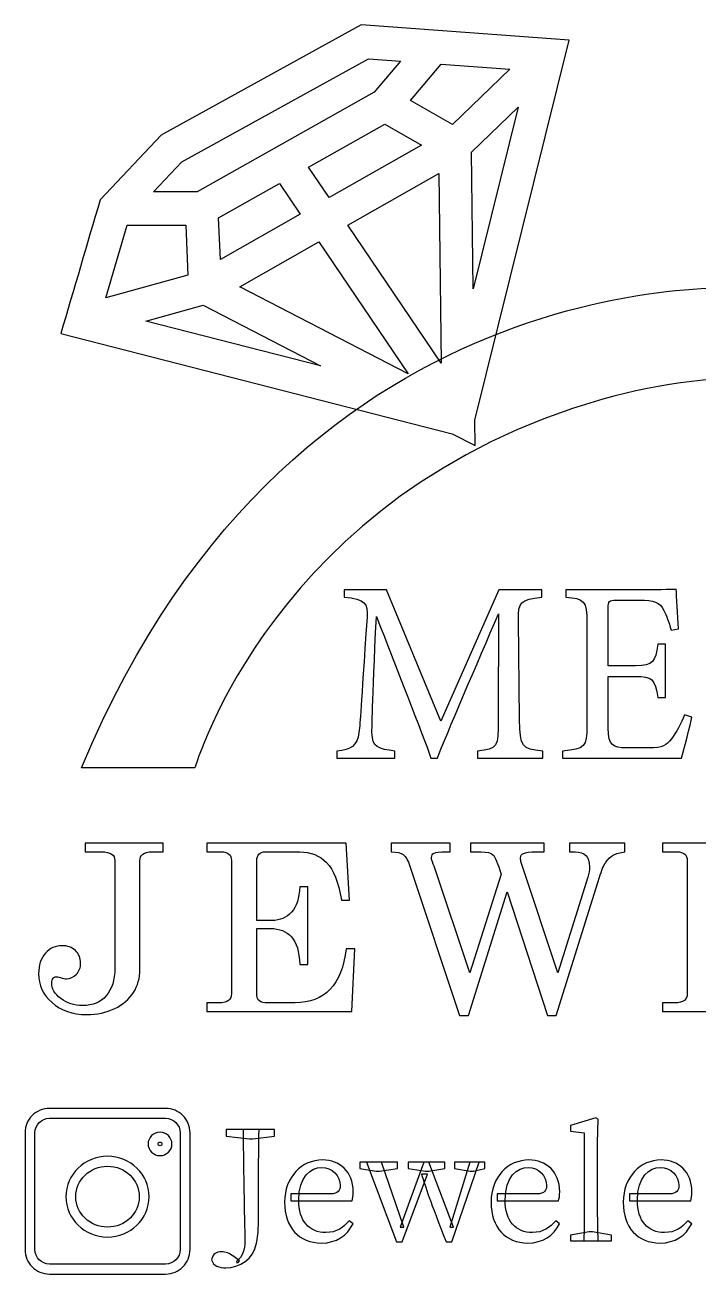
# Model space of a CAD drawing. Header units: millimetres. Extents: x -21.8 to 22, y -19.6 to 19.8.
# Drawn here: x -21.83 to -0.59, y -19.63 to 19.77 of the extents above; entities that cross this region are included whole.
import ezdxf

# ---------------------------------------------------------------- set-up
doc = ezdxf.new("R2010")
doc.units = ezdxf.units.MM
doc.header["$MEASUREMENT"] = 0
doc.layers.add('Layer 1', color=7, linetype='Continuous')

msp = doc.modelspace()

# ---------------------------------------------------------------- linework, layer by layer
at = {"layer": 'Layer 1', "color": 250}
for points, knots in [([(-17.4615, 16.3336), (-17.4615, 16.3336), (-11.2323, 19.7702), (-11.2323, 19.7702), (-11.2323, 19.7702), (-4.6802, 19.2939), (-4.6802, 19.2939), (-4.6802, 19.2939), (-7.651, 7.3), (-7.651, 7.3), (-7.651, 7.3), (-7.6412, 6.5007), (-7.6412, 6.5007), (-7.6412, 6.5007), (-8.365, 6.8746), (-8.365, 6.8746), (-8.365, 6.8746), (-20.7009, 10.0404), (-20.7009, 10.0404), (-20.288, 11.4442), (-19.8762, 12.8483), (-19.4619, 14.2517), (-19.4619, 14.2517), (-17.533, 16.2941), (-17.533, 16.2941), (-17.533, 16.2941), (-17.4615, 16.3336), (-17.4615, 16.3336)], [0, 0, 0, 0, 0.1111111, 0.1111111, 0.1111111, 0.2222222, 0.2222222, 0.2222222, 0.3333333, 0.3333333, 0.3333333, 0.4444444, 0.4444444, 0.4444444, 0.5555556, 0.5555556, 0.5555556, 0.6666667, 0.6666667, 0.6666667, 0.7777778, 0.7777778, 0.7777778, 0.8888889, 0.8888889, 0.8888889, 1, 1, 1, 1]), ([(-10.9992, 18.7035), (-10.9992, 18.7035), (-16.8861, 15.4557), (-16.8861, 15.4557), (-16.8861, 15.4557), (-17.7812, 14.508), (-17.7812, 14.508), (-17.7812, 14.508), (-16.4003, 14.508), (-16.4003, 14.508), (-16.4003, 14.508), (-10.8203, 17.6528), (-10.8203, 17.6528), (-10.8203, 17.6528), (-9.9969, 18.6307), (-9.9969, 18.6307), (-9.9969, 18.6307), (-10.9992, 18.7035), (-10.9992, 18.7035)], [0, 0, 0, 0, 0.1666667, 0.1666667, 0.1666667, 0.3333333, 0.3333333, 0.3333333, 0.5, 0.5, 0.5, 0.6666667, 0.6666667, 0.6666667, 0.8333333, 0.8333333, 0.8333333, 1, 1, 1, 1]), ([(-6.544, 18.3796), (-6.544, 18.3796), (-8.7116, 18.5372), (-8.7116, 18.5372), (-8.7116, 18.5372), (-9.6819, 17.3847), (-9.6819, 17.3847), (-9.6819, 17.3847), (-8.3596, 16.629), (-8.3596, 16.629), (-8.3596, 16.629), (-6.544, 18.3796), (-6.544, 18.3796)], [0, 0, 0, 0, 0.25, 0.25, 0.25, 0.5, 0.5, 0.5, 0.75, 0.75, 0.75, 1, 1, 1, 1]), ([(-7.7017, 11.4465), (-7.7017, 11.4465), (-6.2815, 17.1801), (-6.2815, 17.1801), (-6.2815, 17.1801), (-7.7543, 15.76), (-7.7543, 15.76), (-7.7543, 15.76), (-7.7017, 11.4465), (-7.7017, 11.4465)], [0, 0, 0, 0, 0.3333333, 0.3333333, 0.3333333, 0.6666667, 0.6666667, 0.6666667, 1, 1, 1, 1]), ([(-10.4873, 16.6385), (-10.4873, 16.6385), (-12.8918, 15.2833), (-12.8918, 15.2833), (-12.8918, 15.2833), (-12.243, 14.3229), (-12.243, 14.3229), (-12.243, 14.3229), (-9.3351, 15.98), (-9.3351, 15.98), (-9.3351, 15.98), (-10.4873, 16.6385), (-10.4873, 16.6385)], [0, 0, 0, 0, 0.25, 0.25, 0.25, 0.5, 0.5, 0.5, 0.75, 0.75, 0.75, 1, 1, 1, 1]), ([(-8.7907, 15.087), (-8.7907, 15.087), (-11.6561, 13.4541), (-11.6561, 13.4541), (-11.6561, 13.4541), (-8.7176, 9.1044), (-8.7176, 9.1044), (-8.7176, 9.1044), (-8.7907, 15.087), (-8.7907, 15.087)], [0, 0, 0, 0, 0.3333333, 0.3333333, 0.3333333, 0.6666667, 0.6666667, 0.6666667, 1, 1, 1, 1]), ([(-13.8071, 14.7675), (-13.8071, 14.7675), (-15.7284, 13.6847), (-15.7284, 13.6847), (-15.7284, 13.6847), (-15.673, 12.3681), (-15.673, 12.3681), (-15.673, 12.3681), (-13.1555, 13.8029), (-13.1555, 13.8029), (-13.1555, 13.8029), (-13.8071, 14.7675), (-13.8071, 14.7675)], [0, 0, 0, 0, 0.25, 0.25, 0.25, 0.5, 0.5, 0.5, 0.75, 0.75, 0.75, 1, 1, 1, 1]), ([(-18.605, 13.4594), (-18.605, 13.4594), (-19.2795, 11.1666), (-19.2795, 11.1666), (-19.2795, 11.1666), (-16.6988, 11.8823), (-16.6988, 11.8823), (-16.6988, 11.8823), (-16.765, 13.4594), (-16.765, 13.4594), (-16.765, 13.4594), (-18.605, 13.4594), (-18.605, 13.4594)], [0, 0, 0, 0, 0.25, 0.25, 0.25, 0.5, 0.5, 0.5, 0.75, 0.75, 0.75, 1, 1, 1, 1]), ([(-16.4743, -3.6674), (-16.4743, -3.6674), (-13.9826, 5.0138), (-3.6205, 7.963), (0.0795, 9.0164), (4.0221, 8.8626), (7.5509, 7.3298), (11.1048, 5.7864), (15.3124, 2.6608), (17.6718, -3.6674), (17.6718, -3.6674), (20.8239, -3.6674), (20.8239, -3.6674), (20.8239, -3.6674), (16.3062, 10.9369), (1.3343, 11.4622), (1.3343, 11.4622), (-13.2171, 12.8282), (-20.0465, -3.6674), (-20.0465, -3.6674), (-16.4743, -3.6674), (-16.4743, -3.6674)], [0, 0, 0, 0, 0.1428571, 0.1428571, 0.1428571, 0.2857143, 0.2857143, 0.2857143, 0.4285714, 0.4285714, 0.4285714, 0.5714286, 0.5714286, 0.5714286, 0.7142857, 0.7142857, 0.7142857, 0.8571429, 0.8571429, 0.8571429, 1, 1, 1, 1]), ([(-12.5686, 12.9341), (-12.5686, 12.9341), (-15.0634, 11.5123), (-15.0634, 11.5123), (-15.0634, 11.5123), (-9.7558, 8.7705), (-9.7558, 8.7705), (-9.7558, 8.7705), (-12.5686, 12.9341), (-12.5686, 12.9341)], [0, 0, 0, 0, 0.3333333, 0.3333333, 0.3333333, 0.6666667, 0.6666667, 0.6666667, 1, 1, 1, 1]), ([(-18.0214, 10.4307), (-18.0214, 10.4307), (-12.5112, 9.0165), (-12.5112, 9.0165), (-12.5112, 9.0165), (-16.2172, 10.931), (-16.2172, 10.931), (-16.2172, 10.931), (-18.0214, 10.4307), (-18.0214, 10.4307)], [0, 0, 0, 0, 0.3333333, 0.3333333, 0.3333333, 0.6666667, 0.6666667, 0.6666667, 1, 1, 1, 1]), ([(-7.5663, -3.3611), (-7.5663, -3.3611), (-7.5663, -3.1322), (-7.5663, -3.1322), (-6.9334, -3.0669), (-6.9098, -3.0175), (-6.9179, -2.143), (-6.9179, -2.143), (-6.9098, 1.1929), (-6.9098, 1.1929), (-7.543, -0.3032), (-8.5622, -2.6414), (-8.8324, -3.3611), (-8.8324, -3.3611), (-9.0332, -3.3611), (-9.0332, -3.3611), (-9.2956, -2.6175), (-10.1681, -0.3688), (-10.7547, 1.1111), (-10.8863, -1.7507), (-10.8937, -2.3963), (-10.8937, -2.5518), (-10.8863, -3.0097), (-10.6933, -3.075), (-10.1681, -3.1322), (-10.1681, -3.1322), (-10.1681, -3.3611), (-10.1681, -3.3611), (-10.1681, -3.3611), (-11.9979, -3.3611), (-11.9979, -3.3611), (-11.9979, -3.3611), (-11.9979, -3.1322), (-11.9979, -3.1322), (-11.5499, -3.0831), (-11.365, -2.985), (-11.3029, -2.5437), (-11.2567, -2.1835), (-11.249, -1.8893), (-11.0482, 1.0948), (-11.0175, 1.5199), (-11.0948, 1.6589), (-11.7739, 1.7245), (-11.7739, 1.7245), (-11.7739, 1.9535), (-11.7739, 1.9535), (-11.7739, 1.9535), (-10.4305, 1.9535), (-10.4305, 1.9535), (-10.4305, 1.9535), (-8.7245, -2.192), (-8.7245, -2.192), (-8.7245, -2.192), (-6.8946, 1.9535), (-6.8946, 1.9535), (-6.8946, 1.9535), (-5.5435, 1.9535), (-5.5435, 1.9535), (-5.5435, 1.9535), (-5.5435, 1.7245), (-5.5435, 1.7245), (-6.2074, 1.6427), (-6.2924, 1.5693), (-6.2769, 0.9968), (-6.2769, 0.9968), (-6.2459, -2.143), (-6.2459, -2.143), (-6.2152, -3.0175), (-6.1919, -3.0584), (-5.5125, -3.1322), (-5.5125, -3.1322), (-5.5125, -3.3611), (-5.5125, -3.3611), (-5.5125, -3.3611), (-7.5663, -3.3611), (-7.5663, -3.3611)], [0, 0, 0, 0, 0.04, 0.04, 0.04, 0.08, 0.08, 0.08, 0.12, 0.12, 0.12, 0.16, 0.16, 0.16, 0.2, 0.2, 0.2, 0.24, 0.24, 0.24, 0.28, 0.28, 0.28, 0.32, 0.32, 0.32, 0.36, 0.36, 0.36, 0.4, 0.4, 0.4, 0.44, 0.44, 0.44, 0.48, 0.48, 0.48, 0.52, 0.52, 0.52, 0.56, 0.56, 0.56, 0.6, 0.6, 0.6, 0.64, 0.64, 0.64, 0.68, 0.68, 0.68, 0.72, 0.72, 0.72, 0.76, 0.76, 0.76, 0.8, 0.8, 0.8, 0.84, 0.84, 0.84, 0.88, 0.88, 0.88, 0.92, 0.92, 0.92, 0.96, 0.96, 0.96, 1, 1, 1, 1]), ([(-0.8086, -2.0613), (-0.8552, -2.274), (-1.0636, -3.1157), (-1.1405, -3.3612), (-1.1405, -3.3612), (-4.893, -3.3612), (-4.893, -3.3612), (-4.893, -3.3612), (-4.893, -3.1319), (-4.893, -3.1319), (-4.1748, -3.0751), (-4.1208, -3.0014), (-4.1208, -2.3308), (-4.1208, -2.3308), (-4.1208, 0.8985), (-4.1208, 0.8985), (-4.1208, 1.6263), (-4.2058, 1.6672), (-4.7847, 1.7244), (-4.7847, 1.7244), (-4.7847, 1.9533), (-4.7847, 1.9533), (-4.7847, 1.9533), (-2.4225, 1.9533), (-2.4225, 1.9533), (-1.6969, 1.9533), (-1.3956, 1.9615), (-1.3028, 1.9699), (-1.2951, 1.7653), (-1.2644, 1.1522), (-1.2333, 0.7186), (-1.2333, 0.7186), (-1.4648, 0.6781), (-1.4648, 0.6781), (-1.5342, 0.956), (-1.6115, 1.1275), (-1.6969, 1.2993), (-1.8204, 1.5692), (-1.9978, 1.6263), (-2.461, 1.6263), (-2.461, 1.6263), (-3.1944, 1.6263), (-3.1944, 1.6263), (-3.4336, 1.6263), (-3.4491, 1.602), (-3.4491, 1.3646), (-3.4491, 1.3646), (-3.4491, -0.442), (-3.4491, -0.442), (-3.4491, -0.442), (-2.5922, -0.442), (-2.5922, -0.442), (-2.013, -0.442), (-1.9745, -0.3196), (-1.8817, 0.2364), (-1.8817, 0.2364), (-1.6426, 0.2364), (-1.6426, 0.2364), (-1.6426, 0.2364), (-1.6426, -1.4478), (-1.6426, -1.4478), (-1.6426, -1.4478), (-1.8817, -1.4478), (-1.8817, -1.4478), (-1.9823, -0.859), (-2.044, -0.7775), (-2.6, -0.7775), (-2.6, -0.7775), (-3.4491, -0.7775), (-3.4491, -0.7775), (-3.4491, -0.7775), (-3.4491, -2.4049), (-3.4491, -2.4049), (-3.4491, -2.9771), (-3.2791, -3.0254), (-2.8931, -3.0342), (-2.8931, -3.0342), (-2.1756, -3.0342), (-2.1756, -3.0342), (-1.7043, -3.0342), (-1.627, -2.9608), (-1.4573, -2.7474), (-1.3106, -2.576), (-1.1487, -2.2412), (-1.0404, -1.9956), (-1.0404, -1.9956), (-0.8086, -2.0613), (-0.8086, -2.0613)], [0, 0, 0, 0, 0.0344828, 0.0344828, 0.0344828, 0.0689655, 0.0689655, 0.0689655, 0.1034483, 0.1034483, 0.1034483, 0.137931, 0.137931, 0.137931, 0.1724138, 0.1724138, 0.1724138, 0.2068966, 0.2068966, 0.2068966, 0.2413793, 0.2413793, 0.2413793, 0.2758621, 0.2758621, 0.2758621, 0.3103448, 0.3103448, 0.3103448, 0.3448276, 0.3448276, 0.3448276, 0.3793103, 0.3793103, 0.3793103, 0.4137931, 0.4137931, 0.4137931, 0.4482759, 0.4482759, 0.4482759, 0.4827586, 0.4827586, 0.4827586, 0.5172414, 0.5172414, 0.5172414, 0.5517241, 0.5517241, 0.5517241, 0.5862069, 0.5862069, 0.5862069, 0.6206897, 0.6206897, 0.6206897, 0.6551724, 0.6551724, 0.6551724, 0.6896552, 0.6896552, 0.6896552, 0.7241379, 0.7241379, 0.7241379, 0.7586207, 0.7586207, 0.7586207, 0.7931034, 0.7931034, 0.7931034, 0.8275862, 0.8275862, 0.8275862, 0.862069, 0.862069, 0.862069, 0.8965517, 0.8965517, 0.8965517, 0.9310345, 0.9310345, 0.9310345, 0.9655172, 0.9655172, 0.9655172, 1, 1, 1, 1]), ([(-19.9296, -6.0441), (-19.9296, -6.0441), (-17.4753, -6.0441), (-17.4753, -6.0441), (-17.4753, -6.0441), (-17.4753, -6.3129), (-17.4753, -6.3129), (-17.4753, -6.3129), (-17.8245, -6.3129), (-17.8245, -6.3129), (-17.9621, -6.3129), (-18.0605, -6.3366), (-18.1191, -6.3846), (-18.178, -6.4325), (-18.2073, -6.5017), (-18.2073, -6.5923), (-18.2073, -6.5923), (-18.2073, -10.0295), (-18.2073, -10.0295), (-18.2073, -10.2947), (-18.2747, -10.5343), (-18.4098, -10.7477), (-18.5449, -10.9615), (-18.7428, -11.1312), (-19.0028, -11.2568), (-19.2632, -11.3824), (-19.557, -11.4452), (-19.8844, -11.4452), (-20.33, -11.4452), (-20.694, -11.3199), (-20.9766, -11.0705), (-21.2592, -10.8211), (-21.4003, -10.5156), (-21.4003, -10.1543), (-21.4003, -9.8876), (-21.329, -9.6735), (-21.1865, -9.5133), (-21.044, -9.3535), (-20.869, -9.2731), (-20.6612, -9.2731), (-20.4912, -9.2731), (-20.3511, -9.3253), (-20.2411, -9.4294), (-20.131, -9.5334), (-20.076, -9.665), (-20.076, -9.8252), (-20.076, -9.9635), (-20.1208, -10.0799), (-20.2107, -10.1744), (-20.301, -10.269), (-20.4048, -10.3159), (-20.5226, -10.3159), (-20.5677, -10.3159), (-20.6302, -10.3039), (-20.7103, -10.2803), (-20.7776, -10.2612), (-20.8228, -10.2517), (-20.845, -10.2517), (-20.8877, -10.2517), (-20.9216, -10.2686), (-20.9466, -10.3014), (-20.9741, -10.3353), (-20.9879, -10.3858), (-20.9879, -10.4524), (-20.9879, -10.6313), (-20.8934, -10.7946), (-20.7043, -10.9417), (-20.5155, -11.0888), (-20.2834, -11.1619), (-20.0086, -11.1619), (-19.6957, -11.1619), (-19.4494, -11.0585), (-19.2692, -10.8518), (-19.0892, -10.6451), (-18.9989, -10.3568), (-18.9989, -9.9864), (-18.9989, -9.9864), (-18.9989, -6.5923), (-18.9989, -6.5923), (-18.9989, -6.4992), (-19.0321, -6.4294), (-19.0984, -6.3828), (-19.1647, -6.3362), (-19.278, -6.3129), (-19.4381, -6.3129), (-19.4381, -6.3129), (-19.9296, -6.3129), (-19.9296, -6.3129), (-19.9296, -6.3129), (-19.9296, -6.0441), (-19.9296, -6.0441)], [0, 0, 0, 0, 0.0333333, 0.0333333, 0.0333333, 0.0666667, 0.0666667, 0.0666667, 0.1, 0.1, 0.1, 0.1333333, 0.1333333, 0.1333333, 0.1666667, 0.1666667, 0.1666667, 0.2, 0.2, 0.2, 0.2333333, 0.2333333, 0.2333333, 0.2666667, 0.2666667, 0.2666667, 0.3, 0.3, 0.3, 0.3333333, 0.3333333, 0.3333333, 0.3666667, 0.3666667, 0.3666667, 0.4, 0.4, 0.4, 0.4333333, 0.4333333, 0.4333333, 0.4666667, 0.4666667, 0.4666667, 0.5, 0.5, 0.5, 0.5333333, 0.5333333, 0.5333333, 0.5666667, 0.5666667, 0.5666667, 0.6, 0.6, 0.6, 0.6333333, 0.6333333, 0.6333333, 0.6666667, 0.6666667, 0.6666667, 0.7, 0.7, 0.7, 0.7333333, 0.7333333, 0.7333333, 0.7666667, 0.7666667, 0.7666667, 0.8, 0.8, 0.8, 0.8333333, 0.8333333, 0.8333333, 0.8666667, 0.8666667, 0.8666667, 0.9, 0.9, 0.9, 0.9333333, 0.9333333, 0.9333333, 0.9666667, 0.9666667, 0.9666667, 1, 1, 1, 1]), ([(-16.1021, -6.0441), (-16.1021, -6.0441), (-11.7043, -6.0441), (-11.7043, -6.0441), (-11.7043, -6.0441), (-11.5992, -7.8324), (-11.5992, -7.8324), (-11.5992, -7.8324), (-11.8507, -7.8324), (-11.8507, -7.8324), (-11.9506, -7.2683), (-12.1086, -6.8742), (-12.3245, -6.6495), (-12.5408, -6.4255), (-12.8223, -6.3129), (-13.1694, -6.3129), (-13.1694, -6.3129), (-14.2563, -6.3129), (-14.2563, -6.3129), (-14.3438, -6.3129), (-14.4101, -6.3355), (-14.4549, -6.381), (-14.5001, -6.4262), (-14.5223, -6.4957), (-14.5223, -6.5885), (-14.5223, -6.5885), (-14.5223, -8.4776), (-14.5223, -8.4776), (-14.5223, -8.4776), (-14.0471, -8.4776), (-14.0471, -8.4776), (-13.7928, -8.4776), (-13.5864, -8.3901), (-13.428, -8.2158), (-13.2693, -8.0412), (-13.1842, -7.7734), (-13.1715, -7.4133), (-13.1715, -7.4133), (-12.9126, -7.4133), (-12.9126, -7.4133), (-12.9126, -7.4133), (-12.9126, -9.8682), (-12.9126, -9.8682), (-12.9126, -9.8682), (-13.1715, -9.8682), (-13.1715, -9.8682), (-13.1842, -9.4618), (-13.2707, -9.1708), (-13.4319, -8.9955), (-13.5924, -8.8198), (-13.8115, -8.7319), (-14.0884, -8.7319), (-14.0884, -8.7319), (-14.5223, -8.7319), (-14.5223, -8.7319), (-14.5223, -8.7319), (-14.5223, -10.8394), (-14.5223, -10.8394), (-14.5223, -10.916), (-14.4955, -10.9745), (-14.4419, -11.0151), (-14.3883, -11.0553), (-14.299, -11.0761), (-14.1738, -11.0761), (-14.1738, -11.0761), (-13.3158, -11.0761), (-13.3158, -11.0761), (-12.3838, -11.0761), (-11.8469, -10.5068), (-11.7043, -9.3701), (-11.7043, -9.3701), (-11.4341, -9.3701), (-11.4341, -9.3701), (-11.4341, -9.3701), (-11.5279, -11.3446), (-11.5279, -11.3446), (-11.5279, -11.3446), (-16.1021, -11.3446), (-16.1021, -11.3446), (-16.1021, -11.3446), (-16.1021, -11.0761), (-16.1021, -11.0761), (-16.1021, -11.0761), (-15.7232, -11.0761), (-15.7232, -11.0761), (-15.5757, -11.0761), (-15.4717, -11.0515), (-15.4117, -11.0028), (-15.3517, -10.9537), (-15.3217, -10.8825), (-15.3217, -10.789), (-15.3217, -10.789), (-15.3217, -6.5885), (-15.3217, -6.5885), (-15.3217, -6.4957), (-15.3478, -6.4262), (-15.4004, -6.381), (-15.453, -6.3355), (-15.5355, -6.3129), (-15.648, -6.3129), (-15.648, -6.3129), (-16.1021, -6.3129), (-16.1021, -6.3129), (-16.1021, -6.3129), (-16.1021, -6.0441), (-16.1021, -6.0441)], [0, 0, 0, 0, 0.0285714, 0.0285714, 0.0285714, 0.0571429, 0.0571429, 0.0571429, 0.0857143, 0.0857143, 0.0857143, 0.1142857, 0.1142857, 0.1142857, 0.1428571, 0.1428571, 0.1428571, 0.1714286, 0.1714286, 0.1714286, 0.2, 0.2, 0.2, 0.2285714, 0.2285714, 0.2285714, 0.2571429, 0.2571429, 0.2571429, 0.2857143, 0.2857143, 0.2857143, 0.3142857, 0.3142857, 0.3142857, 0.3428571, 0.3428571, 0.3428571, 0.3714286, 0.3714286, 0.3714286, 0.4, 0.4, 0.4, 0.4285714, 0.4285714, 0.4285714, 0.4571429, 0.4571429, 0.4571429, 0.4857143, 0.4857143, 0.4857143, 0.5142857, 0.5142857, 0.5142857, 0.5428571, 0.5428571, 0.5428571, 0.5714286, 0.5714286, 0.5714286, 0.6, 0.6, 0.6, 0.6285714, 0.6285714, 0.6285714, 0.6571429, 0.6571429, 0.6571429, 0.6857143, 0.6857143, 0.6857143, 0.7142857, 0.7142857, 0.7142857, 0.7428571, 0.7428571, 0.7428571, 0.7714286, 0.7714286, 0.7714286, 0.8, 0.8, 0.8, 0.8285714, 0.8285714, 0.8285714, 0.8571429, 0.8571429, 0.8571429, 0.8857143, 0.8857143, 0.8857143, 0.9142857, 0.9142857, 0.9142857, 0.9428571, 0.9428571, 0.9428571, 0.9714286, 0.9714286, 0.9714286, 1, 1, 1, 1]), ([(-10.286, -6.0441), (-10.286, -6.0441), (-8.4325, -6.0441), (-8.4325, -6.0441), (-8.4325, -6.0441), (-8.4325, -6.3129), (-8.4325, -6.3129), (-8.4325, -6.3129), (-8.5634, -6.3129), (-8.5634, -6.3129), (-8.7574, -6.3129), (-8.8816, -6.3274), (-8.9356, -6.356), (-8.9892, -6.3846), (-9.016, -6.4301), (-9.016, -6.4925), (-9.016, -6.5352), (-8.997, -6.6029), (-8.9596, -6.6964), (-8.9596, -6.6964), (-8.937, -6.7645), (-8.937, -6.7645), (-8.937, -6.7645), (-7.8078, -10.1296), (-7.8078, -10.1296), (-7.8078, -10.1296), (-6.8161, -7.0213), (-6.8161, -7.0213), (-6.9318, -6.6685), (-7.0204, -6.4618), (-7.0814, -6.4022), (-7.1424, -6.3429), (-7.2641, -6.3129), (-7.4465, -6.3129), (-7.4465, -6.3129), (-7.7834, -6.3129), (-7.7834, -6.3129), (-7.7834, -6.3129), (-7.7834, -6.0441), (-7.7834, -6.0441), (-7.7834, -6.0441), (-5.4681, -6.0441), (-5.4681, -6.0441), (-5.4681, -6.0441), (-5.4681, -6.3129), (-5.4681, -6.3129), (-5.4681, -6.3129), (-5.708, -6.3129), (-5.708, -6.3129), (-5.9179, -6.3129), (-6.0541, -6.3292), (-6.1165, -6.3609), (-6.179, -6.3934), (-6.2104, -6.4421), (-6.2104, -6.5066), (-6.2104, -6.5567), (-6.2026, -6.6029), (-6.1878, -6.646), (-6.1878, -6.646), (-5.0385, -10.1296), (-5.0385, -10.1296), (-5.0385, -10.1296), (-4.092, -7.1155), (-4.092, -7.1155), (-4.0546, -6.9984), (-4.0359, -6.8866), (-4.0359, -6.7786), (-4.0359, -6.6188), (-4.074, -6.5013), (-4.1498, -6.4258), (-4.2264, -6.3503), (-4.3403, -6.3129), (-4.4927, -6.3129), (-4.4927, -6.3129), (-4.6649, -6.3129), (-4.6649, -6.3129), (-4.6649, -6.3129), (-4.6649, -6.0441), (-4.6649, -6.0441), (-4.6649, -6.0441), (-2.9239, -6.0441), (-2.9239, -6.0441), (-2.9239, -6.0441), (-2.9239, -6.3129), (-2.9239, -6.3129), (-3.0767, -6.332), (-3.198, -6.3669), (-3.2883, -6.4188), (-3.3783, -6.4696), (-3.4566, -6.5433), (-3.5229, -6.6389), (-3.5892, -6.7349), (-3.6563, -6.8933), (-3.7237, -7.1155), (-3.7237, -7.1155), (-5.091, -11.4702), (-5.091, -11.4702), (-5.091, -11.4702), (-5.3581, -11.4702), (-5.3581, -11.4702), (-5.3581, -11.4702), (-6.6348, -7.5745), (-6.6348, -7.5745), (-6.6348, -7.5745), (-7.8526, -11.4702), (-7.8526, -11.4702), (-7.8526, -11.4702), (-8.1337, -11.4702), (-8.1337, -11.4702), (-8.1337, -11.4702), (-9.6965, -6.7645), (-9.6965, -6.7645), (-9.759, -6.5807), (-9.8299, -6.459), (-9.9086, -6.4008), (-9.9876, -6.3422), (-10.1135, -6.3129), (-10.286, -6.3129), (-10.286, -6.3129), (-10.286, -6.0441), (-10.286, -6.0441)], [0, 0, 0, 0, 0.025, 0.025, 0.025, 0.05, 0.05, 0.05, 0.075, 0.075, 0.075, 0.1, 0.1, 0.1, 0.125, 0.125, 0.125, 0.15, 0.15, 0.15, 0.175, 0.175, 0.175, 0.2, 0.2, 0.2, 0.225, 0.225, 0.225, 0.25, 0.25, 0.25, 0.275, 0.275, 0.275, 0.3, 0.3, 0.3, 0.325, 0.325, 0.325, 0.35, 0.35, 0.35, 0.375, 0.375, 0.375, 0.4, 0.4, 0.4, 0.425, 0.425, 0.425, 0.45, 0.45, 0.45, 0.475, 0.475, 0.475, 0.5, 0.5, 0.5, 0.525, 0.525, 0.525, 0.55, 0.55, 0.55, 0.575, 0.575, 0.575, 0.6, 0.6, 0.6, 0.625, 0.625, 0.625, 0.65, 0.65, 0.65, 0.675, 0.675, 0.675, 0.7, 0.7, 0.7, 0.725, 0.725, 0.725, 0.75, 0.75, 0.75, 0.775, 0.775, 0.775, 0.8, 0.8, 0.8, 0.825, 0.825, 0.825, 0.85, 0.85, 0.85, 0.875, 0.875, 0.875, 0.9, 0.9, 0.9, 0.925, 0.925, 0.925, 0.95, 0.95, 0.95, 0.975, 0.975, 0.975, 1, 1, 1, 1]), ([(-1.7382, -6.0441), (-1.7382, -6.0441), (2.6592, -6.0441), (2.6592, -6.0441), (2.6592, -6.0441), (2.765, -7.8324), (2.765, -7.8324), (2.765, -7.8324), (2.5131, -7.8324), (2.5131, -7.8324), (2.4136, -7.2683), (2.2556, -6.8742), (2.0393, -6.6495), (1.8234, -6.4255), (1.5416, -6.3129), (1.1937, -6.3129), (1.1937, -6.3129), (0.1075, -6.3129), (0.1075, -6.3129), (0.02, -6.3129), (-0.0463, -6.3355), (-0.0911, -6.381), (-0.1359, -6.4262), (-0.1585, -6.4957), (-0.1585, -6.5885), (-0.1585, -6.5885), (-0.1585, -8.4776), (-0.1585, -8.4776), (-0.1585, -8.4776), (0.3167, -8.4776), (0.3167, -8.4776), (0.5711, -8.4776), (0.7778, -8.3901), (0.9362, -8.2158), (1.0946, -8.0412), (1.1796, -7.7734), (1.1919, -7.4133), (1.1919, -7.4133), (1.4516, -7.4133), (1.4516, -7.4133), (1.4516, -7.4133), (1.4516, -9.8682), (1.4516, -9.8682), (1.4516, -9.8682), (1.1919, -9.8682), (1.1919, -9.8682), (1.1796, -9.4618), (1.0935, -9.1708), (0.932, -8.9955), (0.7714, -8.8198), (0.5527, -8.7319), (0.2754, -8.7319), (0.2754, -8.7319), (-0.1585, -8.7319), (-0.1585, -8.7319), (-0.1585, -8.7319), (-0.1585, -10.8394), (-0.1585, -10.8394), (-0.1585, -10.916), (-0.1317, -10.9745), (-0.0781, -11.0151), (-0.0241, -11.0553), (0.0652, -11.0761), (0.1901, -11.0761), (0.1901, -11.0761), (1.0487, -11.0761), (1.0487, -11.0761), (1.9804, -11.0761), (2.5177, -10.5068), (2.6592, -9.3701), (2.6592, -9.3701), (2.9301, -9.3701), (2.9301, -9.3701), (2.9301, -9.3701), (2.8359, -11.3446), (2.8359, -11.3446), (2.8359, -11.3446), (-1.7382, -11.3446), (-1.7382, -11.3446), (-1.7382, -11.3446), (-1.7382, -11.0761), (-1.7382, -11.0761), (-1.7382, -11.0761), (-1.3593, -11.0761), (-1.3593, -11.0761), (-1.2119, -11.0761), (-1.1078, -11.0515), (-1.0478, -11.0028), (-0.9879, -10.9537), (-0.9579, -10.8825), (-0.9579, -10.789), (-0.9579, -10.789), (-0.9579, -6.5885), (-0.9579, -6.5885), (-0.9579, -6.4957), (-0.984, -6.4262), (-1.0365, -6.381), (-1.0891, -6.3355), (-1.1717, -6.3129), (-1.2842, -6.3129), (-1.2842, -6.3129), (-1.7382, -6.3129), (-1.7382, -6.3129), (-1.7382, -6.3129), (-1.7382, -6.0441), (-1.7382, -6.0441)], [0, 0, 0, 0, 0.0285714, 0.0285714, 0.0285714, 0.0571429, 0.0571429, 0.0571429, 0.0857143, 0.0857143, 0.0857143, 0.1142857, 0.1142857, 0.1142857, 0.1428571, 0.1428571, 0.1428571, 0.1714286, 0.1714286, 0.1714286, 0.2, 0.2, 0.2, 0.2285714, 0.2285714, 0.2285714, 0.2571429, 0.2571429, 0.2571429, 0.2857143, 0.2857143, 0.2857143, 0.3142857, 0.3142857, 0.3142857, 0.3428571, 0.3428571, 0.3428571, 0.3714286, 0.3714286, 0.3714286, 0.4, 0.4, 0.4, 0.4285714, 0.4285714, 0.4285714, 0.4571429, 0.4571429, 0.4571429, 0.4857143, 0.4857143, 0.4857143, 0.5142857, 0.5142857, 0.5142857, 0.5428571, 0.5428571, 0.5428571, 0.5714286, 0.5714286, 0.5714286, 0.6, 0.6, 0.6, 0.6285714, 0.6285714, 0.6285714, 0.6571429, 0.6571429, 0.6571429, 0.6857143, 0.6857143, 0.6857143, 0.7142857, 0.7142857, 0.7142857, 0.7428571, 0.7428571, 0.7428571, 0.7714286, 0.7714286, 0.7714286, 0.8, 0.8, 0.8, 0.8285714, 0.8285714, 0.8285714, 0.8571429, 0.8571429, 0.8571429, 0.8857143, 0.8857143, 0.8857143, 0.9142857, 0.9142857, 0.9142857, 0.9428571, 0.9428571, 0.9428571, 0.9714286, 0.9714286, 0.9714286, 1, 1, 1, 1]), ([(-17.4015, -19.6303), (-17.4015, -19.6303), (-21.0559, -19.6303), (-21.0559, -19.6303), (-21.2698, -19.6303), (-21.4635, -19.5435), (-21.6035, -19.4035), (-21.7435, -19.2628), (-21.8301, -19.0692), (-21.8301, -18.8557), (-21.8301, -18.8557), (-21.8301, -15.1794), (-21.8301, -15.1794), (-21.8301, -14.9656), (-21.7433, -14.7717), (-21.6033, -14.6317), (-21.4628, -14.4918), (-21.2692, -14.4049), (-21.0559, -14.4049), (-21.0559, -14.4049), (-17.4015, -14.4049), (-17.4015, -14.4049), (-17.1881, -14.4049), (-16.9943, -14.4919), (-16.8541, -14.6323), (-16.7141, -14.7724), (-16.6274, -14.9661), (-16.6274, -15.1794), (-16.6274, -15.1794), (-16.6274, -18.8557), (-16.6274, -18.8557), (-16.6274, -19.0692), (-16.714, -19.2628), (-16.854, -19.4029), (-16.9942, -19.5433), (-17.1879, -19.6303), (-17.4015, -19.6303)], [0, 0, 0, 0, 0.0833333, 0.0833333, 0.0833333, 0.1666667, 0.1666667, 0.1666667, 0.25, 0.25, 0.25, 0.3333333, 0.3333333, 0.3333333, 0.4166667, 0.4166667, 0.4166667, 0.5, 0.5, 0.5, 0.5833333, 0.5833333, 0.5833333, 0.6666667, 0.6666667, 0.6666667, 0.75, 0.75, 0.75, 0.8333333, 0.8333333, 0.8333333, 0.9166667, 0.9166667, 0.9166667, 1, 1, 1, 1]), ([(-21.0559, -19.3181), (-21.0559, -19.3181), (-17.4015, -19.3181), (-17.4015, -19.3181), (-17.2735, -19.3181), (-17.1579, -19.2665), (-17.0748, -19.1833), (-16.9913, -19.0997), (-16.9396, -18.9838), (-16.9396, -18.8557), (-16.9396, -18.8557), (-16.9396, -15.1794), (-16.9396, -15.1794), (-16.9396, -15.0515), (-16.9914, -14.9355), (-17.0749, -14.8519), (-17.158, -14.7687), (-17.2736, -14.7171), (-17.4015, -14.7171), (-17.4015, -14.7171), (-21.0559, -14.7171), (-21.0559, -14.7171), (-21.1838, -14.7171), (-21.2994, -14.7687), (-21.3825, -14.8519), (-21.4661, -14.9361), (-21.5179, -15.0519), (-21.5179, -15.1794), (-21.5179, -15.1794), (-21.5179, -18.8557), (-21.5179, -18.8557), (-21.5179, -18.9836), (-21.4663, -19.0994), (-21.383, -19.183), (-21.2991, -19.2663), (-21.1835, -19.3181), (-21.0559, -19.3181)], [0, 0, 0, 0, 0.0833333, 0.0833333, 0.0833333, 0.1666667, 0.1666667, 0.1666667, 0.25, 0.25, 0.25, 0.3333333, 0.3333333, 0.3333333, 0.4166667, 0.4166667, 0.4166667, 0.5, 0.5, 0.5, 0.5833333, 0.5833333, 0.5833333, 0.6666667, 0.6666667, 0.6666667, 0.75, 0.75, 0.75, 0.8333333, 0.8333333, 0.8333333, 0.9166667, 0.9166667, 0.9166667, 1, 1, 1, 1]), ([(-3.8336, -14.7057), (-3.8336, -14.7057), (-3.7602, -14.748), (-3.7602, -14.748), (-3.7602, -14.748), (-3.7811, -15.492), (-3.7811, -15.492), (-3.7811, -15.492), (-3.7811, -17.4834), (-3.7811, -17.4834), (-3.7811, -17.8503), (-3.7758, -18.2169), (-3.7652, -18.5841), (-3.7652, -18.5841), (-4.216, -18.5841), (-4.216, -18.5841), (-4.2058, -18.2169), (-4.2002, -17.8503), (-4.2002, -17.4834), (-4.2002, -17.4834), (-4.2002, -15.1773), (-4.2002, -15.1773), (-4.2002, -15.1773), (-4.6355, -15.1251), (-4.6355, -15.1251), (-4.6355, -15.1251), (-4.6355, -14.9417), (-4.6355, -14.9417), (-4.6355, -14.9417), (-3.8336, -14.7057), (-3.8336, -14.7057)], [0, 0, 0, 0, 0.1, 0.1, 0.1, 0.2, 0.2, 0.2, 0.3, 0.3, 0.3, 0.4, 0.4, 0.4, 0.5, 0.5, 0.5, 0.6, 0.6, 0.6, 0.7, 0.7, 0.7, 0.8, 0.8, 0.8, 0.9, 0.9, 0.9, 1, 1, 1, 1]), ([(-17.1979, -15.5264), (-17.1979, -15.6282), (-17.241, -15.7211), (-17.3104, -15.7884), (-17.3782, -15.8548), (-17.4719, -15.8956), (-17.5745, -15.8956), (-17.6765, -15.8956), (-17.7698, -15.8546), (-17.838, -15.7886), (-17.9077, -15.7216), (-17.9507, -15.6287), (-17.9507, -15.5264), (-17.9507, -15.4247), (-17.9076, -15.3319), (-17.8382, -15.2646), (-17.7704, -15.1983), (-17.6769, -15.1573), (-17.5745, -15.1573), (-17.4719, -15.1573), (-17.3787, -15.1979), (-17.3107, -15.2635), (-17.2411, -15.3314), (-17.1979, -15.4244), (-17.1979, -15.5264)], [0, 0, 0, 0, 0.125, 0.125, 0.125, 0.25, 0.25, 0.25, 0.375, 0.375, 0.375, 0.5, 0.5, 0.5, 0.625, 0.625, 0.625, 0.75, 0.75, 0.75, 0.875, 0.875, 0.875, 1, 1, 1, 1]), ([(-14.4503, -15.0727), (-14.4661, -15.6022), (-14.4661, -16.1469), (-14.4661, -16.6972), (-14.4661, -16.6972), (-14.4661, -17.5308), (-14.4661, -17.5308), (-14.4661, -18.1175), (-14.4764, -18.3849), (-14.5286, -18.652), (-14.6284, -19.1762), (-15.0687, -19.4327), (-15.5033, -19.4327), (-15.6973, -19.4327), (-15.9019, -19.3808), (-15.9489, -19.1811), (-15.9175, -18.9928), (-15.7968, -18.9296), (-15.6349, -18.9296), (-15.5033, -18.9296), (-15.3932, -18.9719), (-15.2468, -19.0817), (-15.2468, -19.0817), (-15.0736, -19.2129), (-15.0736, -19.2129), (-15.0736, -19.2129), (-15.1156, -19.2704), (-15.1156, -19.2704), (-15.1156, -19.2704), (-15.1576, -19.2757), (-15.1576, -19.2757), (-15.1576, -19.2757), (-15.1682, -19.2337), (-15.1682, -19.2337), (-14.9688, -19.0817), (-14.9008, -18.8876), (-14.9008, -18.5578), (-14.9008, -18.2431), (-14.9272, -17.6981), (-14.9533, -15.0727), (-14.9533, -15.0727), (-14.4503, -15.0727), (-14.4503, -15.0727)], [0, 0, 0, 0, 0.0714286, 0.0714286, 0.0714286, 0.1428571, 0.1428571, 0.1428571, 0.2142857, 0.2142857, 0.2142857, 0.2857143, 0.2857143, 0.2857143, 0.3571429, 0.3571429, 0.3571429, 0.4285714, 0.4285714, 0.4285714, 0.5, 0.5, 0.5, 0.5714286, 0.5714286, 0.5714286, 0.6428571, 0.6428571, 0.6428571, 0.7142857, 0.7142857, 0.7142857, 0.7857143, 0.7857143, 0.7857143, 0.8571429, 0.8571429, 0.8571429, 0.9285714, 0.9285714, 0.9285714, 1, 1, 1, 1]), ([(-15.4878, -15.0727), (-15.4878, -15.0727), (-13.968, -15.0727), (-13.968, -15.0727), (-13.968, -15.0727), (-13.968, -15.2826), (-13.968, -15.2826), (-13.968, -15.2826), (-14.6492, -15.3609), (-14.6492, -15.3609), (-14.6492, -15.3609), (-14.754, -15.3609), (-14.754, -15.3609), (-14.754, -15.3609), (-15.4878, -15.2826), (-15.4878, -15.2826), (-15.4878, -15.2826), (-15.4878, -15.0727), (-15.4878, -15.0727)], [0, 0, 0, 0, 0.1666667, 0.1666667, 0.1666667, 0.3333333, 0.3333333, 0.3333333, 0.5, 0.5, 0.5, 0.6666667, 0.6666667, 0.6666667, 0.8333333, 0.8333333, 0.8333333, 1, 1, 1, 1]), ([(-17.5268, -15.5655), (-17.5164, -15.5557), (-17.5101, -15.5418), (-17.5101, -15.5264), (-17.5101, -15.5111), (-17.5164, -15.4973), (-17.5262, -15.4876), (-17.5382, -15.4766), (-17.5552, -15.4695), (-17.5745, -15.4695), (-17.5934, -15.4695), (-17.6101, -15.4765), (-17.6215, -15.4875), (-17.6321, -15.4972), (-17.6385, -15.5111), (-17.6385, -15.5264), (-17.6385, -15.5414), (-17.632, -15.5554), (-17.6216, -15.5654), (-17.6105, -15.5766), (-17.5936, -15.5834), (-17.5745, -15.5834), (-17.5552, -15.5834), (-17.5384, -15.5764), (-17.5268, -15.5655)], [0, 0, 0, 0, 0.125, 0.125, 0.125, 0.25, 0.25, 0.25, 0.375, 0.375, 0.375, 0.5, 0.5, 0.5, 0.625, 0.625, 0.625, 0.75, 0.75, 0.75, 0.875, 0.875, 0.875, 1, 1, 1, 1]), ([(-17.916, -17.1904), (-17.916, -17.5424), (-18.064, -17.8615), (-18.303, -18.0923), (-18.5402, -18.3215), (-18.8677, -18.4634), (-19.2285, -18.4634), (-19.5895, -18.4634), (-19.917, -18.3216), (-20.1543, -18.0924), (-20.3934, -17.8616), (-20.5414, -17.5426), (-20.5414, -17.1904), (-20.5414, -16.8382), (-20.3934, -16.5192), (-20.1544, -16.2884), (-19.9171, -16.0592), (-19.5895, -15.9174), (-19.2285, -15.9174), (-18.8677, -15.9174), (-18.5402, -16.0593), (-18.3029, -16.2885), (-18.0638, -16.5192), (-17.916, -16.8382), (-17.916, -17.1904)], [0, 0, 0, 0, 0.125, 0.125, 0.125, 0.25, 0.25, 0.25, 0.375, 0.375, 0.375, 0.5, 0.5, 0.5, 0.625, 0.625, 0.625, 0.75, 0.75, 0.75, 0.875, 0.875, 0.875, 1, 1, 1, 1]), ([(-11.4832, -17.033), (-11.4832, -17.1533), (-11.4987, -17.258), (-11.5199, -17.3261), (-11.5199, -17.3261), (-13.4535, -17.3261), (-13.4535, -17.3261), (-13.4535, -17.3261), (-13.4535, -17.106), (-13.4535, -17.106), (-13.4535, -17.106), (-12.2064, -17.106), (-12.2064, -17.106), (-11.9549, -17.106), (-11.8974, -16.9853), (-11.8974, -16.8386), (-11.8974, -16.5405), (-12.1489, -16.2674), (-12.4788, -16.2674), (-12.8142, -16.2674), (-13.2023, -16.5504), (-13.2023, -17.3004), (-13.2023, -17.9657), (-12.8668, -18.322), (-12.3426, -18.322), (-12.0071, -18.322), (-11.7975, -18.1703), (-11.6088, -17.9502), (-11.6088, -17.9502), (-11.4885, -18.044), (-11.4885, -18.044), (-11.6772, -18.4162), (-12.0124, -18.6522), (-12.4893, -18.6522), (-13.1917, -18.6522), (-13.6475, -18.1647), (-13.6475, -17.3681), (-13.6475, -16.5662), (-13.1025, -16.0318), (-12.4526, -16.0318), (-11.9129, -16.0318), (-11.4832, -16.3983), (-11.4832, -17.033)], [0, 0, 0, 0, 0.0714286, 0.0714286, 0.0714286, 0.1428571, 0.1428571, 0.1428571, 0.2142857, 0.2142857, 0.2142857, 0.2857143, 0.2857143, 0.2857143, 0.3571429, 0.3571429, 0.3571429, 0.4285714, 0.4285714, 0.4285714, 0.5, 0.5, 0.5, 0.5714286, 0.5714286, 0.5714286, 0.6428571, 0.6428571, 0.6428571, 0.7142857, 0.7142857, 0.7142857, 0.7857143, 0.7857143, 0.7857143, 0.8571429, 0.8571429, 0.8571429, 0.9285714, 0.9285714, 0.9285714, 1, 1, 1, 1]), ([(-10.7589, -16.388), (-10.7589, -16.388), (-11.2725, -16.2988), (-11.2725, -16.2988), (-11.2725, -16.2988), (-11.2725, -16.0998), (-11.2725, -16.0998), (-11.2725, -16.0998), (-10.0883, -16.0998), (-10.0883, -16.0998), (-10.0883, -16.0998), (-10.0883, -16.2988), (-10.0883, -16.2988), (-10.0883, -16.2988), (-10.6541, -16.388), (-10.6541, -16.388), (-10.6541, -16.388), (-10.7589, -16.388), (-10.7589, -16.388)], [0, 0, 0, 0, 0.1666667, 0.1666667, 0.1666667, 0.3333333, 0.3333333, 0.3333333, 0.5, 0.5, 0.5, 0.6666667, 0.6666667, 0.6666667, 0.8333333, 0.8333333, 0.8333333, 1, 1, 1, 1]), ([(-9.103, -16.0998), (-9.103, -16.0998), (-8.3272, -18.1487), (-8.3272, -18.1487), (-8.3272, -18.1487), (-8.4426, -18.1487), (-8.4426, -18.1487), (-8.4426, -18.1487), (-7.8139, -16.0998), (-7.8139, -16.0998), (-7.8139, -16.0998), (-7.52, -16.0998), (-7.52, -16.0998), (-7.52, -16.0998), (-8.3745, -18.6151), (-8.3745, -18.6151), (-8.3745, -18.6151), (-8.5579, -18.6151), (-8.5579, -18.6151), (-9.0663, -17.3158), (-9.2024, -16.8914), (-9.3333, -16.4773), (-9.3333, -16.4773), (-9.1449, -16.4773), (-9.1449, -16.4773), (-9.1449, -16.4773), (-9.9415, -18.6151), (-9.9415, -18.6151), (-9.9415, -18.6151), (-10.125, -18.6151), (-10.125, -18.6151), (-10.125, -18.6151), (-11.063, -16.0998), (-11.063, -16.0998), (-11.063, -16.0998), (-10.591, -16.0998), (-10.591, -16.0998), (-10.591, -16.0998), (-9.8942, -18.1487), (-9.8942, -18.1487), (-9.8942, -18.1487), (-10.0096, -18.1487), (-10.0096, -18.1487), (-10.0096, -18.1487), (-9.2599, -16.0998), (-9.2599, -16.0998), (-9.2599, -16.0998), (-9.103, -16.0998), (-9.103, -16.0998)], [0, 0, 0, 0, 0.0625, 0.0625, 0.0625, 0.125, 0.125, 0.125, 0.1875, 0.1875, 0.1875, 0.25, 0.25, 0.25, 0.3125, 0.3125, 0.3125, 0.375, 0.375, 0.375, 0.4375, 0.4375, 0.4375, 0.5, 0.5, 0.5, 0.5625, 0.5625, 0.5625, 0.625, 0.625, 0.625, 0.6875, 0.6875, 0.6875, 0.75, 0.75, 0.75, 0.8125, 0.8125, 0.8125, 0.875, 0.875, 0.875, 0.9375, 0.9375, 0.9375, 1, 1, 1, 1]), ([(-9.7528, -16.2988), (-9.7528, -16.2988), (-9.7528, -16.0998), (-9.7528, -16.0998), (-9.7528, -16.0998), (-8.5999, -16.0998), (-8.5999, -16.0998), (-8.5999, -16.0998), (-8.5999, -16.2988), (-8.5999, -16.2988), (-8.5999, -16.2988), (-9.0977, -16.388), (-9.0977, -16.388), (-9.0977, -16.388), (-9.2024, -16.388), (-9.2024, -16.388), (-9.2024, -16.388), (-9.7528, -16.2988), (-9.7528, -16.2988)], [0, 0, 0, 0, 0.1666667, 0.1666667, 0.1666667, 0.3333333, 0.3333333, 0.3333333, 0.5, 0.5, 0.5, 0.6666667, 0.6666667, 0.6666667, 0.8333333, 0.8333333, 0.8333333, 1, 1, 1, 1]), ([(-7.8033, -16.388), (-7.8033, -16.388), (-8.2905, -16.2988), (-8.2905, -16.2988), (-8.2905, -16.2988), (-8.2905, -16.0998), (-8.2905, -16.0998), (-8.2905, -16.0998), (-7.3317, -16.0998), (-7.3317, -16.0998), (-7.3317, -16.0998), (-7.3317, -16.2988), (-7.3317, -16.2988), (-7.3317, -16.2988), (-7.6985, -16.388), (-7.6985, -16.388), (-7.6985, -16.388), (-7.8033, -16.388), (-7.8033, -16.388)], [0, 0, 0, 0, 0.1666667, 0.1666667, 0.1666667, 0.3333333, 0.3333333, 0.3333333, 0.5, 0.5, 0.5, 0.6666667, 0.6666667, 0.6666667, 0.8333333, 0.8333333, 0.8333333, 1, 1, 1, 1]), ([(-4.9771, -17.033), (-4.9771, -17.1533), (-4.9927, -17.258), (-5.0138, -17.3261), (-5.0138, -17.3261), (-6.9474, -17.3261), (-6.9474, -17.3261), (-6.9474, -17.3261), (-6.9474, -17.106), (-6.9474, -17.106), (-6.9474, -17.106), (-5.7003, -17.106), (-5.7003, -17.106), (-5.4488, -17.106), (-5.3913, -16.9853), (-5.3913, -16.8386), (-5.3913, -16.5405), (-5.6428, -16.2674), (-5.9727, -16.2674), (-6.3082, -16.2674), (-6.6962, -16.5504), (-6.6962, -17.3004), (-6.6962, -17.9657), (-6.3604, -18.322), (-5.8365, -18.322), (-5.501, -18.322), (-5.2915, -18.1703), (-5.1027, -17.9502), (-5.1027, -17.9502), (-4.9824, -18.044), (-4.9824, -18.044), (-5.1712, -18.4162), (-5.5063, -18.6522), (-5.9833, -18.6522), (-6.6853, -18.6522), (-7.1414, -18.1647), (-7.1414, -17.3681), (-7.1414, -16.5662), (-6.5964, -16.0318), (-5.9466, -16.0318), (-5.4068, -16.0318), (-4.9771, -16.3983), (-4.9771, -17.033)], [0, 0, 0, 0, 0.0714286, 0.0714286, 0.0714286, 0.1428571, 0.1428571, 0.1428571, 0.2142857, 0.2142857, 0.2142857, 0.2857143, 0.2857143, 0.2857143, 0.3571429, 0.3571429, 0.3571429, 0.4285714, 0.4285714, 0.4285714, 0.5, 0.5, 0.5, 0.5714286, 0.5714286, 0.5714286, 0.6428571, 0.6428571, 0.6428571, 0.7142857, 0.7142857, 0.7142857, 0.7857143, 0.7857143, 0.7857143, 0.8571429, 0.8571429, 0.8571429, 0.9285714, 0.9285714, 0.9285714, 1, 1, 1, 1]), ([(-0.8091, -17.033), (-0.8091, -17.1533), (-0.8246, -17.258), (-0.8458, -17.3261), (-0.8458, -17.3261), (-2.7794, -17.3261), (-2.7794, -17.3261), (-2.7794, -17.3261), (-2.7794, -17.106), (-2.7794, -17.106), (-2.7794, -17.106), (-1.5323, -17.106), (-1.5323, -17.106), (-1.2808, -17.106), (-1.2229, -16.9853), (-1.2229, -16.8386), (-1.2229, -16.5405), (-1.4745, -16.2674), (-1.8047, -16.2674), (-2.1401, -16.2674), (-2.5282, -16.5504), (-2.5282, -17.3004), (-2.5282, -17.9657), (-2.1927, -18.322), (-1.6685, -18.322), (-1.333, -18.322), (-1.1234, -18.1703), (-0.9347, -17.9502), (-0.9347, -17.9502), (-0.8144, -18.044), (-0.8144, -18.044), (-1.0031, -18.4162), (-1.3383, -18.6522), (-1.8152, -18.6522), (-2.5176, -18.6522), (-2.9734, -18.1647), (-2.9734, -17.3681), (-2.9734, -16.5662), (-2.4284, -16.0318), (-1.7785, -16.0318), (-1.2388, -16.0318), (-0.8091, -16.3983), (-0.8091, -17.033)], [0, 0, 0, 0, 0.0714286, 0.0714286, 0.0714286, 0.1428571, 0.1428571, 0.1428571, 0.2142857, 0.2142857, 0.2142857, 0.2857143, 0.2857143, 0.2857143, 0.3571429, 0.3571429, 0.3571429, 0.4285714, 0.4285714, 0.4285714, 0.5, 0.5, 0.5, 0.5714286, 0.5714286, 0.5714286, 0.6428571, 0.6428571, 0.6428571, 0.7142857, 0.7142857, 0.7142857, 0.7857143, 0.7857143, 0.7857143, 0.8571429, 0.8571429, 0.8571429, 0.9285714, 0.9285714, 0.9285714, 1, 1, 1, 1]), ([(-18.5188, -17.8679), (-18.3394, -17.6946), (-18.2282, -17.4549), (-18.2282, -17.1904), (-18.2282, -16.9257), (-18.3393, -16.686), (-18.5187, -16.5129), (-18.6998, -16.3379), (-18.9509, -16.2296), (-19.2285, -16.2296), (-19.5063, -16.2296), (-19.7575, -16.3379), (-19.9386, -16.5128), (-20.118, -16.6861), (-20.2292, -16.9258), (-20.2292, -17.1904), (-20.2292, -17.4549), (-20.1181, -17.6946), (-19.9385, -17.868), (-19.7574, -18.0429), (-19.5063, -18.1512), (-19.2285, -18.1512), (-18.9509, -18.1512), (-18.6998, -18.0428), (-18.5188, -17.8679)], [0, 0, 0, 0, 0.125, 0.125, 0.125, 0.25, 0.25, 0.25, 0.375, 0.375, 0.375, 0.5, 0.5, 0.5, 0.625, 0.625, 0.625, 0.75, 0.75, 0.75, 0.875, 0.875, 0.875, 1, 1, 1, 1]), ([(-3.3461, -18.4007), (-3.3461, -18.4007), (-3.3461, -18.5841), (-3.3461, -18.5841), (-3.3461, -18.5841), (-4.6355, -18.5841), (-4.6355, -18.5841), (-4.6355, -18.5841), (-4.6355, -18.4007), (-4.6355, -18.4007), (-4.6355, -18.4007), (-4.0432, -18.2955), (-4.0432, -18.2955), (-4.0432, -18.2955), (-3.9384, -18.2955), (-3.9384, -18.2955), (-3.9384, -18.2955), (-3.3461, -18.4007), (-3.3461, -18.4007)], [0, 0, 0, 0, 0.1666667, 0.1666667, 0.1666667, 0.3333333, 0.3333333, 0.3333333, 0.5, 0.5, 0.5, 0.6666667, 0.6666667, 0.6666667, 0.8333333, 0.8333333, 0.8333333, 1, 1, 1, 1])]:
    msp.add_open_spline(points, degree=3, knots=knots, dxfattribs=at)

doc.saveas('drawing.dxf')
